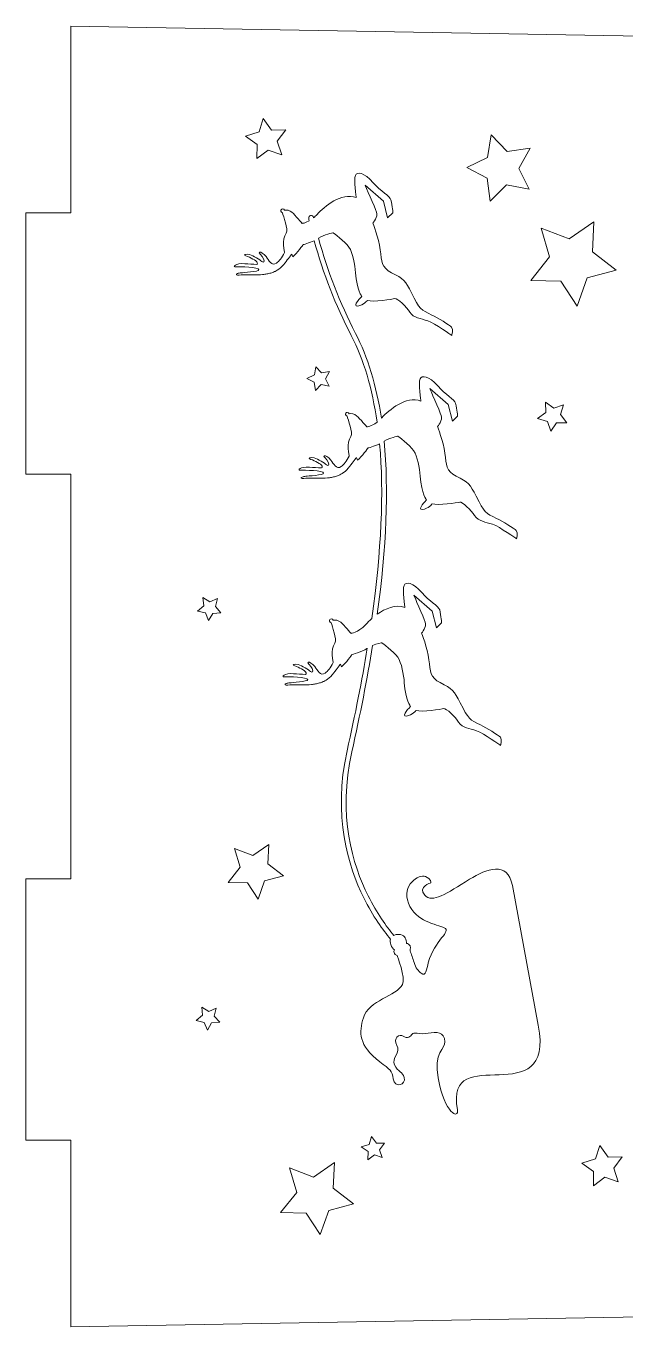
# Model space of a CAD drawing. Header units: centimetres. Extents: x -35.4 to 35.4, y -198.6 to -127.9.
# Drawn here: x 6.44 to 14.47, y -198.41 to -180.99 of the extents above; entities that cross this region are included whole.
import ezdxf

# ---------------------------------------------------------------- set-up
doc = ezdxf.new("R2010")
doc.units = ezdxf.units.CM
doc.header["$MEASUREMENT"] = 0
doc.layers.add('Camada 1', color=7, linetype='Continuous')

msp = doc.modelspace()

# ---------------------------------------------------------------- linework, layer by layer
at = {"layer": 'Camada 1', "color": 250, "lineweight": 20}
for points, knots in [([(25.92077, -195.90835), (25.92077, -195.90835), (26.52077, -195.90835), (26.52077, -195.90835), (26.52077, -195.90835), (26.52077, -195.90835), (26.52077, -196.50835), (26.52077, -196.50835), (26.52077, -196.50835), (26.52077, -196.50835), (26.82077, -196.50835), (26.82077, -196.50835), (26.82077, -196.50835), (26.90033, -196.50835), (26.97664, -196.47674), (27.0329, -196.42048), (27.0329, -196.42048), (27.08916, -196.36422), (27.12077, -196.28791), (27.12077, -196.20835), (27.12077, -196.20835), (27.12077, -196.20835), (27.12077, -192.10835), (27.12077, -192.10835), (27.12077, -192.10835), (27.12077, -191.94266), (26.98645, -191.80835), (26.82077, -191.80835), (26.82077, -191.80835), (26.82077, -191.80835), (26.52077, -191.80835), (26.52077, -191.80835), (26.52077, -191.80835), (26.52077, -191.80835), (26.52077, -192.40835), (26.52077, -192.40835), (26.52077, -192.40835), (26.52077, -192.40835), (25.92077, -192.40835), (25.92077, -192.40835), (25.92077, -192.40835), (25.92077, -192.40835), (25.92077, -186.99193), (25.92077, -186.99193), (25.92077, -186.99193), (25.92077, -186.99193), (26.59077, -186.99193), (26.59077, -186.99193), (26.59077, -186.99193), (26.59077, -186.99193), (26.59077, -187.59193), (26.59077, -187.59193), (26.59077, -187.59193), (26.59077, -187.59193), (26.82077, -187.59193), (26.82077, -187.59193), (26.82077, -187.59193), (26.90033, -187.59193), (26.97664, -187.56033), (27.0329, -187.50407), (27.0329, -187.50407), (27.08916, -187.44781), (27.12077, -187.3715), (27.12077, -187.29193), (27.12077, -187.29193), (27.12077, -187.29193), (27.12077, -183.19193), (27.12077, -183.19193), (27.12077, -183.19193), (27.12077, -183.02625), (26.98645, -182.89194), (26.82077, -182.89193), (26.82077, -182.89193), (26.82077, -182.89193), (26.59077, -182.89193), (26.59077, -182.89193), (26.59077, -182.89193), (26.59077, -182.89193), (26.59077, -183.49193), (26.59077, -183.49193), (26.59077, -183.49193), (26.59077, -183.49193), (25.92077, -183.49193), (25.92077, -183.49193), (25.92077, -183.49193), (25.92077, -183.49193), (25.92077, -181.32366), (25.92077, -181.32366), (25.92077, -181.32366), (25.92077, -181.32366), (7.04419, -180.99193), (7.04419, -180.99193), (7.04419, -180.99193), (7.04419, -180.99193), (7.04419, -183.49193), (7.04419, -183.49193), (7.04419, -183.49193), (7.04419, -183.49193), (6.44419, -183.49193), (6.44419, -183.49193), (6.44419, -183.49193), (6.44419, -183.49193), (6.44419, -186.99193), (6.44419, -186.99193), (6.44419, -186.99193), (6.44419, -186.99193), (7.04419, -186.99193), (7.04419, -186.99193), (7.04419, -186.99193), (7.04419, -186.99193), (7.04419, -192.40835), (7.04419, -192.40835), (7.04419, -192.40835), (7.04419, -192.40835), (6.44419, -192.40835), (6.44419, -192.40835), (6.44419, -192.40835), (6.44419, -192.40835), (6.44419, -195.90835), (6.44419, -195.90835), (6.44419, -195.90835), (6.44419, -195.90835), (7.04419, -195.90835), (7.04419, -195.90835), (7.04419, -195.90835), (7.04419, -195.90835), (7.04419, -198.40835), (7.04419, -198.40835), (7.04419, -198.40835), (7.04419, -198.40835), (25.92077, -198.07662), (25.92077, -198.07662), (25.92077, -198.07662), (25.92077, -198.07662), (25.92077, -195.90835), (25.92077, -195.90835)], [0, 0, 0, 0, 0.02857143, 0.02857143, 0.02857143, 0.02857143, 0.05714286, 0.05714286, 0.05714286, 0.05714286, 0.08571429, 0.08571429, 0.08571429, 0.08571429, 0.11428571, 0.11428571, 0.11428571, 0.11428571, 0.14285714, 0.14285714, 0.14285714, 0.14285714, 0.17142857, 0.17142857, 0.17142857, 0.17142857, 0.2, 0.2, 0.2, 0.2, 0.22857143, 0.22857143, 0.22857143, 0.22857143, 0.25714286, 0.25714286, 0.25714286, 0.25714286, 0.28571429, 0.28571429, 0.28571429, 0.28571429, 0.31428571, 0.31428571, 0.31428571, 0.31428571, 0.34285714, 0.34285714, 0.34285714, 0.34285714, 0.37142857, 0.37142857, 0.37142857, 0.37142857, 0.4, 0.4, 0.4, 0.4, 0.42857143, 0.42857143, 0.42857143, 0.42857143, 0.45714286, 0.45714286, 0.45714286, 0.45714286, 0.48571429, 0.48571429, 0.48571429, 0.48571429, 0.51428571, 0.51428571, 0.51428571, 0.51428571, 0.54285714, 0.54285714, 0.54285714, 0.54285714, 0.57142857, 0.57142857, 0.57142857, 0.57142857, 0.6, 0.6, 0.6, 0.6, 0.62857143, 0.62857143, 0.62857143, 0.62857143, 0.65714286, 0.65714286, 0.65714286, 0.65714286, 0.68571429, 0.68571429, 0.68571429, 0.68571429, 0.71428571, 0.71428571, 0.71428571, 0.71428571, 0.74285714, 0.74285714, 0.74285714, 0.74285714, 0.77142857, 0.77142857, 0.77142857, 0.77142857, 0.8, 0.8, 0.8, 0.8, 0.82857143, 0.82857143, 0.82857143, 0.82857143, 0.85714286, 0.85714286, 0.85714286, 0.85714286, 0.88571429, 0.88571429, 0.88571429, 0.88571429, 0.91428571, 0.91428571, 0.91428571, 0.91428571, 0.94285714, 0.94285714, 0.94285714, 0.94285714, 1, 1, 1, 1]), ([(9.92431, -182.38209), (9.92431, -182.38209), (9.80975, -182.53479), (9.80975, -182.53479), (9.80975, -182.53479), (9.80975, -182.53479), (9.87059, -182.71571), (9.87059, -182.71571), (9.87059, -182.71571), (9.87059, -182.71571), (9.69, -182.65393), (9.69, -182.65393), (9.69, -182.65393), (9.69, -182.65393), (9.53667, -182.76769), (9.53667, -182.76769), (9.53667, -182.76769), (9.53667, -182.76769), (9.53963, -182.57684), (9.53963, -182.57684), (9.53963, -182.57684), (9.53963, -182.57684), (9.38405, -182.46618), (9.38405, -182.46618), (9.38405, -182.46618), (9.38405, -182.46618), (9.56648, -182.41002), (9.56648, -182.41002), (9.56648, -182.41002), (9.56648, -182.41002), (9.62364, -182.2279), (9.62364, -182.2279), (9.62364, -182.2279), (9.62364, -182.2279), (9.73343, -182.38402), (9.73343, -182.38402), (9.73343, -182.38402), (9.73343, -182.38402), (9.92431, -182.38209), (9.92431, -182.38209)], [0, 0, 0, 0, 0.09090909, 0.09090909, 0.09090909, 0.09090909, 0.18181818, 0.18181818, 0.18181818, 0.18181818, 0.27272727, 0.27272727, 0.27272727, 0.27272727, 0.36363636, 0.36363636, 0.36363636, 0.36363636, 0.45454545, 0.45454545, 0.45454545, 0.45454545, 0.54545455, 0.54545455, 0.54545455, 0.54545455, 0.63636364, 0.63636364, 0.63636364, 0.63636364, 0.72727273, 0.72727273, 0.72727273, 0.72727273, 0.81818182, 0.81818182, 0.81818182, 0.81818182, 1, 1, 1, 1]), ([(13.19684, -182.62647), (13.19684, -182.62647), (13.04822, -182.89798), (13.04822, -182.89798), (13.04822, -182.89798), (13.04822, -182.89798), (13.18764, -183.1743), (13.18764, -183.1743), (13.18764, -183.1743), (13.18764, -183.1743), (12.88354, -183.11688), (12.88354, -183.11688), (12.88354, -183.11688), (12.88354, -183.11688), (12.66378, -183.33486), (12.66378, -183.33486), (12.66378, -183.33486), (12.66378, -183.33486), (12.62443, -183.02788), (12.62443, -183.02788), (12.62443, -183.02788), (12.62443, -183.02788), (12.3492, -182.88628), (12.3492, -182.88628), (12.3492, -182.88628), (12.3492, -182.88628), (12.629, -182.75396), (12.629, -182.75396), (12.629, -182.75396), (12.629, -182.75396), (12.67864, -182.44846), (12.67864, -182.44846), (12.67864, -182.44846), (12.67864, -182.44846), (12.89095, -182.67368), (12.89095, -182.67368), (12.89095, -182.67368), (12.89095, -182.67368), (13.19684, -182.62647), (13.19684, -182.62647)], [0, 0, 0, 0, 0.09090909, 0.09090909, 0.09090909, 0.09090909, 0.18181818, 0.18181818, 0.18181818, 0.18181818, 0.27272727, 0.27272727, 0.27272727, 0.27272727, 0.36363636, 0.36363636, 0.36363636, 0.36363636, 0.45454545, 0.45454545, 0.45454545, 0.45454545, 0.54545455, 0.54545455, 0.54545455, 0.54545455, 0.63636364, 0.63636364, 0.63636364, 0.63636364, 0.72727273, 0.72727273, 0.72727273, 0.72727273, 0.81818182, 0.81818182, 0.81818182, 0.81818182, 1, 1, 1, 1]), ([(10.2584, -186.79298), (10.2125, -186.77773), (10.25832, -186.75874), (10.30637, -186.7735), (10.30637, -186.7735), (10.35446, -186.78813), (10.44724, -186.84569), (10.47016, -186.86704), (10.47016, -186.86704), (10.49316, -186.88834), (10.51366, -186.87383), (10.49355, -186.8299), (10.49355, -186.8299), (10.47354, -186.786), (10.41837, -186.74982), (10.43828, -186.74419), (10.43828, -186.74419), (10.4585, -186.73822), (10.49052, -186.75702), (10.52744, -186.80268), (10.52744, -186.80268), (10.56396, -186.84774), (10.60307, -186.93719), (10.66765, -186.88904), (10.66765, -186.88904), (10.70058, -186.86335), (10.73488, -186.8186), (10.77501, -186.74919), (10.77501, -186.74919), (10.77501, -186.74919), (10.73475, -186.57324), (10.79467, -186.48717), (10.79467, -186.48717), (10.83159, -186.43421), (10.75481, -186.25966), (10.7483, -186.21554), (10.7483, -186.21554), (10.7483, -186.21554), (10.7483, -186.21478), (10.7483, -186.21478), (10.7483, -186.21478), (10.73617, -186.21416), (10.72585, -186.20524), (10.72434, -186.1928), (10.72434, -186.1928), (10.7227, -186.17868), (10.73273, -186.16591), (10.74681, -186.16417), (10.74681, -186.16417), (10.75948, -186.1627), (10.77053, -186.17078), (10.77405, -186.18257), (10.77405, -186.18257), (10.8021, -186.17424), (10.84661, -186.18202), (10.8744, -186.20837), (10.8744, -186.20837), (10.91915, -186.25067), (11.01056, -186.35702), (11.01056, -186.35702), (11.01056, -186.35702), (11.01056, -186.35702), (11.0678, -186.35708), (11.14831, -186.29508), (11.14831, -186.29508), (11.08385, -185.84285), (10.96861, -185.45748), (10.80265, -185.13642), (10.80265, -185.13642), (10.59143, -184.72789), (10.42489, -184.30189), (10.30586, -183.86638), (10.30586, -183.86638), (10.2389, -183.897), (10.15625, -183.91859), (10.15625, -183.91859), (10.15625, -183.91859), (10.15625, -183.91859), (10.07844, -184.03832), (10.01785, -184.08019), (10.01785, -184.08019), (10.01785, -184.08019), (10.00608, -184.04428), (10.00608, -184.04428), (10.00608, -184.04428), (10.00608, -184.04428), (9.95153, -184.11279), (9.91633, -184.16258), (9.91633, -184.16258), (9.86364, -184.23698), (9.78839, -184.27429), (9.77312, -184.28043), (9.77312, -184.28043), (9.75829, -184.28784), (9.74177, -184.29281), (9.72477, -184.29856), (9.72477, -184.29856), (9.7076, -184.30357), (9.68955, -184.30795), (9.67111, -184.31145), (9.67111, -184.31145), (9.65263, -184.31466), (9.63375, -184.31781), (9.61474, -184.31943), (9.61474, -184.31943), (9.53871, -184.32639), (9.46279, -184.32227), (9.40613, -184.3218), (9.40613, -184.3218), (9.34938, -184.32049), (9.29051, -184.32622), (9.29051, -184.32622), (9.29051, -184.32622), (9.27223, -184.32952), (9.24408, -184.31824), (9.27729, -184.3064), (9.27729, -184.3064), (9.29301, -184.30085), (9.30721, -184.29762), (9.32743, -184.29571), (9.32743, -184.29571), (9.34462, -184.29406), (9.56896, -184.28241), (9.56542, -184.25274), (9.56542, -184.25274), (9.56568, -184.21967), (9.3015, -184.21189), (9.25578, -184.21607), (9.25578, -184.21607), (9.2043, -184.22092), (9.25126, -184.1638), (9.37642, -184.17383), (9.37642, -184.17383), (9.42618, -184.17784), (9.48238, -184.18132), (9.53603, -184.18408), (9.53603, -184.18408), (9.54735, -184.18267), (9.55187, -184.1769), (9.5435, -184.16022), (9.5435, -184.16022), (9.52879, -184.13047), (9.44908, -184.08899), (9.3916, -184.06975), (9.3916, -184.06975), (9.3457, -184.05443), (9.3915, -184.03544), (9.43955, -184.05021), (9.43955, -184.05021), (9.48768, -184.0649), (9.58046, -184.12241), (9.60338, -184.14375), (9.60338, -184.14375), (9.62634, -184.16505), (9.64686, -184.15061), (9.62675, -184.10667), (9.62675, -184.10667), (9.60669, -184.06267), (9.55159, -184.02662), (9.57152, -184.02091), (9.57152, -184.02091), (9.59171, -184.01495), (9.6237, -184.03382), (9.66062, -184.07943), (9.66062, -184.07943), (9.69718, -184.12455), (9.73629, -184.21392), (9.80081, -184.16573), (9.80081, -184.16573), (9.83378, -184.14013), (9.86808, -184.09539), (9.90825, -184.02594), (9.90825, -184.02594), (9.90825, -184.02594), (9.86789, -183.84997), (9.92789, -183.7639), (9.92789, -183.7639), (9.96479, -183.7109), (9.88803, -183.53643), (9.88148, -183.49227), (9.88148, -183.49227), (9.88144, -183.49196), (9.88154, -183.49184), (9.88152, -183.49163), (9.88152, -183.49163), (9.86935, -183.49086), (9.85903, -183.48195), (9.85752, -183.46943), (9.85752, -183.46943), (9.85586, -183.45539), (9.86595, -183.44264), (9.88003, -183.44095), (9.88003, -183.44095), (9.89271, -183.43943), (9.90374, -183.44758), (9.90726, -183.45932), (9.90726, -183.45932), (9.9353, -183.45091), (9.97979, -183.45871), (10.00762, -183.48506), (10.00762, -183.48506), (10.05235, -183.52745), (10.14372, -183.63371), (10.14372, -183.63371), (10.14372, -183.63371), (10.14372, -183.63371), (10.18172, -183.63375), (10.23935, -183.60027), (10.23935, -183.60027), (10.23689, -183.58945), (10.23446, -183.57865), (10.23206, -183.56788), (10.23206, -183.56788), (10.22818, -183.55065), (10.23917, -183.5333), (10.25654, -183.52953), (10.25654, -183.52953), (10.27389, -183.52568), (10.29108, -183.53661), (10.29493, -183.55393), (10.29493, -183.55393), (10.29536, -183.55593), (10.29581, -183.55792), (10.29626, -183.55992), (10.29626, -183.55992), (10.31165, -183.54701), (10.32777, -183.53186), (10.34441, -183.51408), (10.34441, -183.51408), (10.4409, -183.41074), (10.66682, -183.21271), (10.86836, -183.28876), (10.86836, -183.28876), (10.86836, -183.28876), (10.83335, -183.04409), (10.85678, -182.99318), (10.85678, -182.99318), (10.88017, -182.94216), (10.97162, -182.94409), (11.09766, -183.0919), (11.09766, -183.0919), (11.1922, -183.20264), (11.32245, -183.26776), (11.33401, -183.31957), (11.33401, -183.31957), (11.3535, -183.40663), (11.36064, -183.49196), (11.36064, -183.49196), (11.36064, -183.49196), (11.36064, -183.49196), (11.28965, -183.55959), (11.28965, -183.55959), (11.28965, -183.55959), (11.28965, -183.55959), (11.23345, -183.335), (11.23345, -183.335), (11.23345, -183.335), (11.23345, -183.335), (10.98783, -183.12106), (10.98783, -183.12106), (10.98783, -183.12106), (10.98783, -183.12106), (11.11667, -183.42136), (11.14116, -183.48236), (11.14116, -183.48236), (11.16572, -183.54345), (11.09058, -183.63091), (11.09058, -183.63091), (11.09058, -183.63091), (11.09058, -183.63091), (11.17055, -183.82675), (11.18983, -183.98737), (11.18983, -183.98737), (11.209, -184.14774), (11.20434, -184.22448), (11.34265, -184.29399), (11.34265, -184.29399), (11.49605, -184.37077), (11.53214, -184.40832), (11.60999, -184.56461), (11.60999, -184.56461), (11.71857, -184.7825), (11.73475, -184.7912), (11.88115, -184.8607), (11.88115, -184.8607), (11.95854, -184.89733), (12.11839, -184.99244), (12.14679, -185.02451), (12.14679, -185.02451), (12.17511, -185.05657), (12.1479, -185.13401), (12.1479, -185.13401), (12.1479, -185.13401), (12.1479, -185.13401), (11.9246, -184.97365), (11.82903, -184.9393), (11.82903, -184.9393), (11.73338, -184.905), (11.63866, -184.90332), (11.58819, -184.82255), (11.58819, -184.82255), (11.54634, -184.75559), (11.42131, -184.63355), (11.38791, -184.64122), (11.38791, -184.64122), (11.35454, -184.64884), (11.09516, -184.69252), (11.01857, -184.66445), (11.01857, -184.66445), (11.01857, -184.66445), (10.97091, -184.73233), (10.88856, -184.74061), (10.88856, -184.74061), (10.80623, -184.74888), (10.94338, -184.61229), (10.94338, -184.61229), (10.94338, -184.61229), (10.94338, -184.61229), (10.87739, -184.53483), (10.8601, -184.29442), (10.8601, -184.29442), (10.85209, -184.18523), (10.82385, -184.02891), (10.77138, -183.95329), (10.77138, -183.95329), (10.71892, -183.87754), (10.55866, -183.75973), (10.55866, -183.75973), (10.55866, -183.75973), (10.55866, -183.75973), (10.4402, -183.78201), (10.36369, -183.83366), (10.36369, -183.83366), (10.48182, -184.27028), (10.64815, -184.69742), (10.85983, -185.10687), (10.85983, -185.10687), (11.02366, -185.42382), (11.13889, -185.80198), (11.20544, -186.24345), (11.20544, -186.24345), (11.20738, -186.24148), (11.20929, -186.23942), (11.21123, -186.23737), (11.21123, -186.23737), (11.3077, -186.13399), (11.53362, -185.93596), (11.73514, -186.01206), (11.73514, -186.01206), (11.73514, -186.01206), (11.70013, -185.76728), (11.7236, -185.71639), (11.7236, -185.71639), (11.74695, -185.66537), (11.83846, -185.66737), (11.96446, -185.81508), (11.96446, -185.81508), (12.059, -185.92591), (12.18925, -185.99101), (12.20084, -186.04282), (12.20084, -186.04282), (12.22026, -186.12987), (12.22746, -186.21519), (12.22746, -186.21519), (12.22746, -186.21519), (12.22746, -186.21519), (12.15647, -186.28284), (12.15647, -186.28284), (12.15647, -186.28284), (12.15647, -186.28284), (12.10026, -186.05831), (12.10026, -186.05831), (12.10026, -186.05831), (12.10026, -186.05831), (11.85463, -185.84438), (11.85463, -185.84438), (11.85463, -185.84438), (11.85463, -185.84438), (11.98341, -186.14461), (12.00799, -186.20567), (12.00799, -186.20567), (12.03252, -186.26671), (11.95742, -186.35418), (11.95742, -186.35418), (11.95742, -186.35418), (11.95742, -186.35418), (12.03731, -186.54997), (12.05663, -186.71051), (12.05663, -186.71051), (12.0758, -186.87095), (12.07112, -186.94779), (12.20947, -187.0173), (12.20947, -187.0173), (12.36283, -187.094), (12.39892, -187.13163), (12.47679, -187.28783), (12.47679, -187.28783), (12.58533, -187.50583), (12.60155, -187.51455), (12.74791, -187.5839), (12.74791, -187.5839), (12.82531, -187.62063), (12.98519, -187.71559), (13.01359, -187.74767), (13.01359, -187.74767), (13.04191, -187.77988), (13.01464, -187.85726), (13.01464, -187.85726), (13.01464, -187.85726), (13.01464, -187.85726), (12.79138, -187.6968), (12.69583, -187.66252), (12.69583, -187.66252), (12.60016, -187.62833), (12.50544, -187.62657), (12.45501, -187.54584), (12.45501, -187.54584), (12.41315, -187.47886), (12.28809, -187.3568), (12.25468, -187.36447), (12.25468, -187.36447), (12.22138, -187.37212), (11.96198, -187.41585), (11.88541, -187.38784), (11.88541, -187.38784), (11.88541, -187.38784), (11.83775, -187.45555), (11.75536, -187.4638), (11.75536, -187.4638), (11.67308, -187.47213), (11.81016, -187.33549), (11.81016, -187.33549), (11.81016, -187.33549), (11.81016, -187.33549), (11.74421, -187.25812), (11.7269, -187.01757), (11.7269, -187.01757), (11.71889, -186.90846), (11.69067, -186.75217), (11.63815, -186.67658), (11.63815, -186.67658), (11.58578, -186.60076), (11.42545, -186.48304), (11.42545, -186.48304), (11.42545, -186.48304), (11.42545, -186.48304), (11.31899, -186.50307), (11.24277, -186.54913), (11.24277, -186.54913), (11.30455, -187.19769), (11.27367, -187.96823), (11.15007, -188.86738), (11.15007, -188.86738), (11.25783, -188.79013), (11.39424, -188.72952), (11.52099, -188.77736), (11.52099, -188.77736), (11.52099, -188.77736), (11.48602, -188.53268), (11.50943, -188.48171), (11.50943, -188.48171), (11.53284, -188.43075), (11.62425, -188.43271), (11.75031, -188.5805), (11.75031, -188.5805), (11.84485, -188.69123), (11.9751, -188.75639), (11.9867, -188.80816), (11.9867, -188.80816), (12.00616, -188.89515), (12.01329, -188.98053), (12.01329, -188.98053), (12.01329, -188.98053), (12.01329, -188.98053), (11.94232, -189.0482), (11.94232, -189.0482), (11.94232, -189.0482), (11.94232, -189.0482), (11.88608, -188.82361), (11.88608, -188.82361), (11.88608, -188.82361), (11.88608, -188.82361), (11.64054, -188.60969), (11.64054, -188.60969), (11.64054, -188.60969), (11.64054, -188.60969), (11.7693, -188.90989), (11.79385, -188.97093), (11.79385, -188.97093), (11.81839, -189.03212), (11.74323, -189.11954), (11.74323, -189.11954), (11.74323, -189.11954), (11.74323, -189.11954), (11.8232, -189.3154), (11.84248, -189.47597), (11.84248, -189.47597), (11.86165, -189.63635), (11.85698, -189.71313), (11.99532, -189.78266), (11.99532, -189.78266), (12.14869, -189.85942), (12.18477, -189.89695), (12.26264, -190.05323), (12.26264, -190.05323), (12.37118, -190.27117), (12.38736, -190.27983), (12.53376, -190.34924), (12.53376, -190.34924), (12.61117, -190.38595), (12.77104, -190.48101), (12.79942, -190.5131), (12.79942, -190.5131), (12.8278, -190.54518), (12.80054, -190.62268), (12.80054, -190.62268), (12.80054, -190.62268), (12.80054, -190.62268), (12.57728, -190.46228), (12.48162, -190.42784), (12.48162, -190.42784), (12.38601, -190.39359), (12.2913, -190.39195), (12.24086, -190.31114), (12.24086, -190.31114), (12.19897, -190.24418), (12.07392, -190.12222), (12.04054, -190.12981), (12.04054, -190.12981), (12.00723, -190.13746), (11.74781, -190.18117), (11.67123, -190.1531), (11.67123, -190.1531), (11.67123, -190.1531), (11.62359, -190.22089), (11.54123, -190.22918), (11.54123, -190.22918), (11.45892, -190.23747), (11.59607, -190.1009), (11.59607, -190.1009), (11.59607, -190.1009), (11.59607, -190.1009), (11.53003, -190.02348), (11.51276, -189.78311), (11.51276, -189.78311), (11.50476, -189.67386), (11.47654, -189.51756), (11.42403, -189.44192), (11.42403, -189.44192), (11.37158, -189.3661), (11.21131, -189.24836), (11.21131, -189.24836), (11.21131, -189.24836), (11.21131, -189.24836), (11.15019, -189.25984), (11.08741, -189.28544), (11.08741, -189.28544), (11.0155, -189.73034), (10.92269, -190.20436), (10.80906, -190.70826), (10.80906, -190.70826), (10.61774, -191.55658), (10.82216, -192.22451), (11.02741, -192.63549), (11.02741, -192.63549), (11.14411, -192.8692), (11.27389, -193.04818), (11.37122, -193.16586), (11.37122, -193.16586), (11.38433, -193.15854), (11.39913, -193.1541), (11.41431, -193.15287), (11.41431, -193.15287), (11.48876, -193.14671), (11.52652, -193.18082), (11.53838, -193.23888), (11.53838, -193.23888), (11.54113, -193.25232), (11.5424, -193.26407), (11.54264, -193.27465), (11.54264, -193.27465), (11.56231, -193.27463), (11.57753, -193.2814), (11.5895, -193.30758), (11.5895, -193.30758), (11.60565, -193.34286), (11.5834, -193.36043), (11.58942, -193.37058), (11.58942, -193.37058), (11.61117, -193.42125), (11.62454, -193.4703), (11.64402, -193.53084), (11.64402, -193.53084), (11.66595, -193.59914), (11.70056, -193.64424), (11.73969, -193.67308), (11.73969, -193.67308), (11.80482, -193.72119), (11.81258, -193.61525), (11.83427, -193.5339), (11.83427, -193.5339), (11.91837, -193.21864), (12.15346, -193.11597), (12.04856, -193.06565), (12.04856, -193.06565), (11.94463, -193.01583), (11.66712, -192.98347), (11.56847, -192.73648), (11.56847, -192.73648), (11.46979, -192.48956), (11.71222, -192.3441), (11.79637, -192.37625), (11.79637, -192.37625), (11.88062, -192.40846), (11.86783, -192.46243), (11.86783, -192.46243), (11.86783, -192.46243), (11.86783, -192.46243), (11.68853, -192.51524), (11.78743, -192.62714), (11.78743, -192.62714), (11.88621, -192.73895), (12.07578, -192.60755), (12.38765, -192.4145), (12.38765, -192.4145), (12.61205, -192.27574), (12.89695, -192.15966), (12.96024, -192.49949), (12.96024, -192.49949), (12.96024, -192.49949), (13.30778, -194.36649), (13.30778, -194.36649), (13.30778, -194.36649), (13.53437, -195.583), (12.0467, -194.54491), (12.22453, -195.49957), (12.22453, -195.49957), (12.24878, -195.62973), (12.05636, -195.56364), (11.96499, -195.07318), (11.96499, -195.07318), (11.90346, -194.74267), (12.06209, -194.673), (12.05687, -194.58914), (12.05687, -194.58914), (12.04865, -194.45698), (11.94449, -194.45457), (11.83372, -194.47521), (11.83372, -194.47521), (11.71507, -194.49734), (11.63329, -194.45387), (11.61889, -194.48657), (11.61889, -194.48657), (11.60327, -194.52214), (11.54839, -194.54909), (11.5064, -194.51982), (11.5064, -194.51982), (11.43852, -194.47243), (11.36045, -194.54727), (11.41392, -194.63917), (11.41392, -194.63917), (11.46752, -194.73123), (11.33872, -194.80959), (11.38108, -194.89939), (11.38108, -194.89939), (11.42849, -195.00003), (11.48917, -194.98869), (11.51237, -195.06831), (11.51237, -195.06831), (11.53871, -195.16685), (11.38791, -195.21676), (11.36403, -195.08843), (11.36403, -195.08843), (11.35423, -194.97747), (11.3192, -194.9608), (11.18604, -194.85903), (11.18604, -194.85903), (10.89257, -194.63461), (10.90741, -194.46316), (10.9638, -194.27068), (10.9638, -194.27068), (11.0342, -194.03062), (11.40821, -193.98449), (11.48817, -193.82312), (11.48817, -193.82312), (11.53175, -193.73527), (11.41617, -193.43502), (11.41573, -193.43463), (11.41573, -193.43463), (11.40412, -193.42412), (11.39598, -193.43662), (11.37942, -193.40625), (11.37942, -193.40625), (11.37109, -193.39097), (11.37287, -193.37306), (11.38042, -193.35867), (11.38042, -193.35867), (11.36203, -193.34805), (11.3467, -193.32695), (11.33246, -193.28908), (11.33246, -193.28908), (11.32196, -193.26108), (11.32182, -193.23644), (11.32861, -193.21608), (11.32861, -193.21608), (11.22836, -193.09614), (11.09287, -192.91072), (10.9698, -192.66428), (10.9698, -192.66428), (10.7599, -192.24395), (10.55074, -191.56092), (10.74623, -190.6941), (10.74623, -190.6941), (10.85563, -190.20911), (10.94563, -189.75207), (11.01631, -189.32229), (11.01631, -189.32229), (11.0146, -189.3234), (11.01298, -189.32454), (11.01138, -189.32571), (11.01138, -189.32571), (10.94774, -189.37093), (10.80892, -189.40722), (10.80892, -189.40722), (10.80892, -189.40722), (10.80892, -189.40722), (10.73109, -189.52691), (10.67052, -189.56886), (10.67052, -189.56886), (10.67052, -189.56886), (10.65873, -189.5329), (10.65873, -189.5329), (10.65873, -189.5329), (10.65873, -189.5329), (10.60418, -189.60142), (10.569, -189.65114), (10.569, -189.65114), (10.51628, -189.72559), (10.44104, -189.76285), (10.42579, -189.76904), (10.42579, -189.76904), (10.41098, -189.77648), (10.39442, -189.78146), (10.3774, -189.78712), (10.3774, -189.78712), (10.36023, -189.79212), (10.3422, -189.79664), (10.32374, -189.80002), (10.32374, -189.80002), (10.30528, -189.80333), (10.2864, -189.80638), (10.2674, -189.80802), (10.2674, -189.80802), (10.19138, -189.81498), (10.11544, -189.81086), (10.05882, -189.81045), (10.05882, -189.81045), (10.00207, -189.80908), (9.9432, -189.81481), (9.9432, -189.81481), (9.9432, -189.81481), (9.92488, -189.81817), (9.89671, -189.80687), (9.92996, -189.79502), (9.92996, -189.79502), (9.94569, -189.78948), (9.95986, -189.78625), (9.98014, -189.78434), (9.98014, -189.78434), (9.99732, -189.78275), (10.22159, -189.771), (10.21809, -189.74135), (10.21809, -189.74135), (10.21831, -189.70828), (9.95417, -189.70054), (9.90845, -189.70468), (9.90845, -189.70468), (9.85694, -189.70949), (9.90391, -189.65241), (10.0291, -189.6624), (10.0291, -189.6624), (10.07887, -189.66641), (10.13505, -189.66987), (10.18872, -189.67267), (10.18872, -189.67267), (10.20002, -189.67128), (10.20454, -189.66559), (10.19619, -189.64883), (10.19619, -189.64883), (10.18146, -189.61908), (10.10177, -189.5776), (10.04427, -189.55836), (10.04427, -189.55836), (9.99837, -189.54305), (10.04417, -189.52404), (10.09222, -189.53886), (10.09222, -189.53886), (10.14033, -189.55349), (10.23311, -189.61101), (10.25605, -189.63242), (10.25605, -189.63242), (10.27901, -189.65362), (10.29953, -189.6393), (10.27942, -189.59526), (10.27942, -189.59526), (10.25936, -189.5513), (10.20425, -189.51524), (10.22419, -189.50954), (10.22419, -189.50954), (10.24438, -189.50362), (10.27639, -189.52241), (10.3133, -189.56804), (10.3133, -189.56804), (10.34983, -189.61314), (10.38896, -189.70249), (10.45352, -189.65432), (10.45352, -189.65432), (10.48643, -189.62874), (10.52072, -189.584), (10.56089, -189.51457), (10.56089, -189.51457), (10.56089, -189.51457), (10.52054, -189.33854), (10.58054, -189.25251), (10.58054, -189.25251), (10.61744, -189.19951), (10.54072, -189.02504), (10.53413, -188.98094), (10.53413, -188.98094), (10.53411, -188.98065), (10.53419, -188.98043), (10.53417, -188.9803), (10.53417, -188.9803), (10.52203, -188.9794), (10.51166, -188.97052), (10.51019, -188.95808), (10.51019, -188.95808), (10.50853, -188.94404), (10.51858, -188.93119), (10.53264, -188.92955), (10.53264, -188.92955), (10.54536, -188.928), (10.55639, -188.93616), (10.55989, -188.94785), (10.55989, -188.94785), (10.58795, -188.93952), (10.63242, -188.94734), (10.66027, -188.97369), (10.66027, -188.97369), (10.70502, -189.01597), (10.79637, -189.12236), (10.79637, -189.12236), (10.79637, -189.12236), (10.79637, -189.12236), (10.88516, -189.1224), (10.99708, -189.00267), (10.99708, -189.00267), (11.01812, -188.98012), (11.04535, -188.95307), (11.07715, -188.92534), (11.07715, -188.92534), (11.20603, -188.01603), (11.24092, -187.23831), (11.18189, -186.58535), (11.18189, -186.58535), (11.11356, -186.61828), (11.02309, -186.6419), (11.02309, -186.6419), (11.02309, -186.6419), (11.02309, -186.6419), (10.94526, -186.76153), (10.88465, -186.80348), (10.88465, -186.80348), (10.88465, -186.80348), (10.87288, -186.76758), (10.87288, -186.76758), (10.87288, -186.76758), (10.87288, -186.76758), (10.81833, -186.83604), (10.78313, -186.8858), (10.78313, -186.8858), (10.73044, -186.96025), (10.65521, -186.99755), (10.63991, -187.00367), (10.63991, -187.00367), (10.62509, -187.01108), (10.60855, -187.01612), (10.59157, -187.02176), (10.59157, -187.02176), (10.57438, -187.02686), (10.55635, -187.03118), (10.53789, -187.03468), (10.53789, -187.03468), (10.5194, -187.03801), (10.50057, -187.04112), (10.48154, -187.04272), (10.48154, -187.04272), (10.40553, -187.04966), (10.32961, -187.04554), (10.27297, -187.04507), (10.27297, -187.04507), (10.21622, -187.04378), (10.15739, -187.04941), (10.15735, -187.04943), (10.15735, -187.04943), (10.13904, -187.05291), (10.11086, -187.04143), (10.14411, -187.0297), (10.14411, -187.0297), (10.15983, -187.0241), (10.17403, -187.0209), (10.19425, -187.01904), (10.19425, -187.01904), (10.21144, -187.01736), (10.43576, -187.00566), (10.43226, -186.97601), (10.43226, -186.97601), (10.43246, -186.9429), (10.16832, -186.93514), (10.12258, -186.9394), (10.12258, -186.9394), (10.07108, -186.94421), (10.11804, -186.88701), (10.2432, -186.89706), (10.2432, -186.89706), (10.293, -186.90109), (10.34918, -186.90449), (10.40287, -186.90733), (10.40287, -186.90733), (10.41411, -186.90584), (10.41865, -186.90013), (10.41032, -186.88343), (10.41032, -186.88343), (10.39565, -186.85374), (10.3159, -186.81226), (10.2584, -186.79298)], [0, 0, 0, 0, 0.00425532, 0.00425532, 0.00425532, 0.00425532, 0.00851064, 0.00851064, 0.00851064, 0.00851064, 0.01276596, 0.01276596, 0.01276596, 0.01276596, 0.01702128, 0.01702128, 0.01702128, 0.01702128, 0.0212766, 0.0212766, 0.0212766, 0.0212766, 0.02553191, 0.02553191, 0.02553191, 0.02553191, 0.02978723, 0.02978723, 0.02978723, 0.02978723, 0.03404255, 0.03404255, 0.03404255, 0.03404255, 0.03829787, 0.03829787, 0.03829787, 0.03829787, 0.04255319, 0.04255319, 0.04255319, 0.04255319, 0.04680851, 0.04680851, 0.04680851, 0.04680851, 0.05106383, 0.05106383, 0.05106383, 0.05106383, 0.05531915, 0.05531915, 0.05531915, 0.05531915, 0.05957447, 0.05957447, 0.05957447, 0.05957447, 0.06382979, 0.06382979, 0.06382979, 0.06382979, 0.06808511, 0.06808511, 0.06808511, 0.06808511, 0.07234043, 0.07234043, 0.07234043, 0.07234043, 0.07659574, 0.07659574, 0.07659574, 0.07659574, 0.08085106, 0.08085106, 0.08085106, 0.08085106, 0.08510638, 0.08510638, 0.08510638, 0.08510638, 0.0893617, 0.0893617, 0.0893617, 0.0893617, 0.09361702, 0.09361702, 0.09361702, 0.09361702, 0.09787234, 0.09787234, 0.09787234, 0.09787234, 0.10212766, 0.10212766, 0.10212766, 0.10212766, 0.10638298, 0.10638298, 0.10638298, 0.10638298, 0.1106383, 0.1106383, 0.1106383, 0.1106383, 0.11489362, 0.11489362, 0.11489362, 0.11489362, 0.11914894, 0.11914894, 0.11914894, 0.11914894, 0.12340426, 0.12340426, 0.12340426, 0.12340426, 0.12765957, 0.12765957, 0.12765957, 0.12765957, 0.13191489, 0.13191489, 0.13191489, 0.13191489, 0.13617021, 0.13617021, 0.13617021, 0.13617021, 0.14042553, 0.14042553, 0.14042553, 0.14042553, 0.14468085, 0.14468085, 0.14468085, 0.14468085, 0.14893617, 0.14893617, 0.14893617, 0.14893617, 0.15319149, 0.15319149, 0.15319149, 0.15319149, 0.15744681, 0.15744681, 0.15744681, 0.15744681, 0.16170213, 0.16170213, 0.16170213, 0.16170213, 0.16595745, 0.16595745, 0.16595745, 0.16595745, 0.17021277, 0.17021277, 0.17021277, 0.17021277, 0.17446809, 0.17446809, 0.17446809, 0.17446809, 0.1787234, 0.1787234, 0.1787234, 0.1787234, 0.18297872, 0.18297872, 0.18297872, 0.18297872, 0.18723404, 0.18723404, 0.18723404, 0.18723404, 0.19148936, 0.19148936, 0.19148936, 0.19148936, 0.19574468, 0.19574468, 0.19574468, 0.19574468, 0.2, 0.2, 0.2, 0.2, 0.20425532, 0.20425532, 0.20425532, 0.20425532, 0.20851064, 0.20851064, 0.20851064, 0.20851064, 0.21276596, 0.21276596, 0.21276596, 0.21276596, 0.21702128, 0.21702128, 0.21702128, 0.21702128, 0.2212766, 0.2212766, 0.2212766, 0.2212766, 0.22553191, 0.22553191, 0.22553191, 0.22553191, 0.22978723, 0.22978723, 0.22978723, 0.22978723, 0.23404255, 0.23404255, 0.23404255, 0.23404255, 0.23829787, 0.23829787, 0.23829787, 0.23829787, 0.24255319, 0.24255319, 0.24255319, 0.24255319, 0.24680851, 0.24680851, 0.24680851, 0.24680851, 0.25106383, 0.25106383, 0.25106383, 0.25106383, 0.25531915, 0.25531915, 0.25531915, 0.25531915, 0.25957447, 0.25957447, 0.25957447, 0.25957447, 0.26382979, 0.26382979, 0.26382979, 0.26382979, 0.26808511, 0.26808511, 0.26808511, 0.26808511, 0.27234043, 0.27234043, 0.27234043, 0.27234043, 0.27659574, 0.27659574, 0.27659574, 0.27659574, 0.28085106, 0.28085106, 0.28085106, 0.28085106, 0.28510638, 0.28510638, 0.28510638, 0.28510638, 0.2893617, 0.2893617, 0.2893617, 0.2893617, 0.29361702, 0.29361702, 0.29361702, 0.29361702, 0.29787234, 0.29787234, 0.29787234, 0.29787234, 0.30212766, 0.30212766, 0.30212766, 0.30212766, 0.30638298, 0.30638298, 0.30638298, 0.30638298, 0.3106383, 0.3106383, 0.3106383, 0.3106383, 0.31489362, 0.31489362, 0.31489362, 0.31489362, 0.31914894, 0.31914894, 0.31914894, 0.31914894, 0.32340426, 0.32340426, 0.32340426, 0.32340426, 0.32765957, 0.32765957, 0.32765957, 0.32765957, 0.33191489, 0.33191489, 0.33191489, 0.33191489, 0.33617021, 0.33617021, 0.33617021, 0.33617021, 0.34042553, 0.34042553, 0.34042553, 0.34042553, 0.34468085, 0.34468085, 0.34468085, 0.34468085, 0.34893617, 0.34893617, 0.34893617, 0.34893617, 0.35319149, 0.35319149, 0.35319149, 0.35319149, 0.35744681, 0.35744681, 0.35744681, 0.35744681, 0.36170213, 0.36170213, 0.36170213, 0.36170213, 0.36595745, 0.36595745, 0.36595745, 0.36595745, 0.37021277, 0.37021277, 0.37021277, 0.37021277, 0.37446809, 0.37446809, 0.37446809, 0.37446809, 0.3787234, 0.3787234, 0.3787234, 0.3787234, 0.38297872, 0.38297872, 0.38297872, 0.38297872, 0.38723404, 0.38723404, 0.38723404, 0.38723404, 0.39148936, 0.39148936, 0.39148936, 0.39148936, 0.39574468, 0.39574468, 0.39574468, 0.39574468, 0.4, 0.4, 0.4, 0.4, 0.40425532, 0.40425532, 0.40425532, 0.40425532, 0.40851064, 0.40851064, 0.40851064, 0.40851064, 0.41276596, 0.41276596, 0.41276596, 0.41276596, 0.41702128, 0.41702128, 0.41702128, 0.41702128, 0.4212766, 0.4212766, 0.4212766, 0.4212766, 0.42553191, 0.42553191, 0.42553191, 0.42553191, 0.42978723, 0.42978723, 0.42978723, 0.42978723, 0.43404255, 0.43404255, 0.43404255, 0.43404255, 0.43829787, 0.43829787, 0.43829787, 0.43829787, 0.44255319, 0.44255319, 0.44255319, 0.44255319, 0.44680851, 0.44680851, 0.44680851, 0.44680851, 0.45106383, 0.45106383, 0.45106383, 0.45106383, 0.45531915, 0.45531915, 0.45531915, 0.45531915, 0.45957447, 0.45957447, 0.45957447, 0.45957447, 0.46382979, 0.46382979, 0.46382979, 0.46382979, 0.46808511, 0.46808511, 0.46808511, 0.46808511, 0.47234043, 0.47234043, 0.47234043, 0.47234043, 0.47659574, 0.47659574, 0.47659574, 0.47659574, 0.48085106, 0.48085106, 0.48085106, 0.48085106, 0.48510638, 0.48510638, 0.48510638, 0.48510638, 0.4893617, 0.4893617, 0.4893617, 0.4893617, 0.49361702, 0.49361702, 0.49361702, 0.49361702, 0.49787234, 0.49787234, 0.49787234, 0.49787234, 0.50212766, 0.50212766, 0.50212766, 0.50212766, 0.50638298, 0.50638298, 0.50638298, 0.50638298, 0.5106383, 0.5106383, 0.5106383, 0.5106383, 0.51489362, 0.51489362, 0.51489362, 0.51489362, 0.51914894, 0.51914894, 0.51914894, 0.51914894, 0.52340426, 0.52340426, 0.52340426, 0.52340426, 0.52765957, 0.52765957, 0.52765957, 0.52765957, 0.53191489, 0.53191489, 0.53191489, 0.53191489, 0.53617021, 0.53617021, 0.53617021, 0.53617021, 0.54042553, 0.54042553, 0.54042553, 0.54042553, 0.54468085, 0.54468085, 0.54468085, 0.54468085, 0.54893617, 0.54893617, 0.54893617, 0.54893617, 0.55319149, 0.55319149, 0.55319149, 0.55319149, 0.55744681, 0.55744681, 0.55744681, 0.55744681, 0.56170213, 0.56170213, 0.56170213, 0.56170213, 0.56595745, 0.56595745, 0.56595745, 0.56595745, 0.57021277, 0.57021277, 0.57021277, 0.57021277, 0.57446809, 0.57446809, 0.57446809, 0.57446809, 0.5787234, 0.5787234, 0.5787234, 0.5787234, 0.58297872, 0.58297872, 0.58297872, 0.58297872, 0.58723404, 0.58723404, 0.58723404, 0.58723404, 0.59148936, 0.59148936, 0.59148936, 0.59148936, 0.59574468, 0.59574468, 0.59574468, 0.59574468, 0.6, 0.6, 0.6, 0.6, 0.60425532, 0.60425532, 0.60425532, 0.60425532, 0.60851064, 0.60851064, 0.60851064, 0.60851064, 0.61276596, 0.61276596, 0.61276596, 0.61276596, 0.61702128, 0.61702128, 0.61702128, 0.61702128, 0.6212766, 0.6212766, 0.6212766, 0.6212766, 0.62553191, 0.62553191, 0.62553191, 0.62553191, 0.62978723, 0.62978723, 0.62978723, 0.62978723, 0.63404255, 0.63404255, 0.63404255, 0.63404255, 0.63829787, 0.63829787, 0.63829787, 0.63829787, 0.64255319, 0.64255319, 0.64255319, 0.64255319, 0.64680851, 0.64680851, 0.64680851, 0.64680851, 0.65106383, 0.65106383, 0.65106383, 0.65106383, 0.65531915, 0.65531915, 0.65531915, 0.65531915, 0.65957447, 0.65957447, 0.65957447, 0.65957447, 0.66382979, 0.66382979, 0.66382979, 0.66382979, 0.66808511, 0.66808511, 0.66808511, 0.66808511, 0.67234043, 0.67234043, 0.67234043, 0.67234043, 0.67659574, 0.67659574, 0.67659574, 0.67659574, 0.68085106, 0.68085106, 0.68085106, 0.68085106, 0.68510638, 0.68510638, 0.68510638, 0.68510638, 0.6893617, 0.6893617, 0.6893617, 0.6893617, 0.69361702, 0.69361702, 0.69361702, 0.69361702, 0.69787234, 0.69787234, 0.69787234, 0.69787234, 0.70212766, 0.70212766, 0.70212766, 0.70212766, 0.70638298, 0.70638298, 0.70638298, 0.70638298, 0.7106383, 0.7106383, 0.7106383, 0.7106383, 0.71489362, 0.71489362, 0.71489362, 0.71489362, 0.71914894, 0.71914894, 0.71914894, 0.71914894, 0.72340426, 0.72340426, 0.72340426, 0.72340426, 0.72765957, 0.72765957, 0.72765957, 0.72765957, 0.73191489, 0.73191489, 0.73191489, 0.73191489, 0.73617021, 0.73617021, 0.73617021, 0.73617021, 0.74042553, 0.74042553, 0.74042553, 0.74042553, 0.74468085, 0.74468085, 0.74468085, 0.74468085, 0.74893617, 0.74893617, 0.74893617, 0.74893617, 0.75319149, 0.75319149, 0.75319149, 0.75319149, 0.75744681, 0.75744681, 0.75744681, 0.75744681, 0.76170213, 0.76170213, 0.76170213, 0.76170213, 0.76595745, 0.76595745, 0.76595745, 0.76595745, 0.77021277, 0.77021277, 0.77021277, 0.77021277, 0.77446809, 0.77446809, 0.77446809, 0.77446809, 0.7787234, 0.7787234, 0.7787234, 0.7787234, 0.78297872, 0.78297872, 0.78297872, 0.78297872, 0.78723404, 0.78723404, 0.78723404, 0.78723404, 0.79148936, 0.79148936, 0.79148936, 0.79148936, 0.79574468, 0.79574468, 0.79574468, 0.79574468, 0.8, 0.8, 0.8, 0.8, 0.80425532, 0.80425532, 0.80425532, 0.80425532, 0.80851064, 0.80851064, 0.80851064, 0.80851064, 0.81276596, 0.81276596, 0.81276596, 0.81276596, 0.81702128, 0.81702128, 0.81702128, 0.81702128, 0.8212766, 0.8212766, 0.8212766, 0.8212766, 0.82553191, 0.82553191, 0.82553191, 0.82553191, 0.82978723, 0.82978723, 0.82978723, 0.82978723, 0.83404255, 0.83404255, 0.83404255, 0.83404255, 0.83829787, 0.83829787, 0.83829787, 0.83829787, 0.84255319, 0.84255319, 0.84255319, 0.84255319, 0.84680851, 0.84680851, 0.84680851, 0.84680851, 0.85106383, 0.85106383, 0.85106383, 0.85106383, 0.85531915, 0.85531915, 0.85531915, 0.85531915, 0.85957447, 0.85957447, 0.85957447, 0.85957447, 0.86382979, 0.86382979, 0.86382979, 0.86382979, 0.86808511, 0.86808511, 0.86808511, 0.86808511, 0.87234043, 0.87234043, 0.87234043, 0.87234043, 0.87659574, 0.87659574, 0.87659574, 0.87659574, 0.88085106, 0.88085106, 0.88085106, 0.88085106, 0.88510638, 0.88510638, 0.88510638, 0.88510638, 0.8893617, 0.8893617, 0.8893617, 0.8893617, 0.89361702, 0.89361702, 0.89361702, 0.89361702, 0.89787234, 0.89787234, 0.89787234, 0.89787234, 0.90212766, 0.90212766, 0.90212766, 0.90212766, 0.90638298, 0.90638298, 0.90638298, 0.90638298, 0.9106383, 0.9106383, 0.9106383, 0.9106383, 0.91489362, 0.91489362, 0.91489362, 0.91489362, 0.91914894, 0.91914894, 0.91914894, 0.91914894, 0.92340426, 0.92340426, 0.92340426, 0.92340426, 0.92765957, 0.92765957, 0.92765957, 0.92765957, 0.93191489, 0.93191489, 0.93191489, 0.93191489, 0.93617021, 0.93617021, 0.93617021, 0.93617021, 0.94042553, 0.94042553, 0.94042553, 0.94042553, 0.94468085, 0.94468085, 0.94468085, 0.94468085, 0.94893617, 0.94893617, 0.94893617, 0.94893617, 0.95319149, 0.95319149, 0.95319149, 0.95319149, 0.95744681, 0.95744681, 0.95744681, 0.95744681, 0.96170213, 0.96170213, 0.96170213, 0.96170213, 0.96595745, 0.96595745, 0.96595745, 0.96595745, 0.97021277, 0.97021277, 0.97021277, 0.97021277, 0.97446809, 0.97446809, 0.97446809, 0.97446809, 0.9787234, 0.9787234, 0.9787234, 0.9787234, 0.98297872, 0.98297872, 0.98297872, 0.98297872, 0.98723404, 0.98723404, 0.98723404, 0.98723404, 0.99148936, 0.99148936, 0.99148936, 0.99148936, 1, 1, 1, 1]), ([(14.05229, -183.61276), (14.05229, -183.61276), (14.03203, -184.01466), (14.03203, -184.01466), (14.03203, -184.01466), (14.03203, -184.01466), (14.35161, -184.25916), (14.35161, -184.25916), (14.35161, -184.25916), (14.35161, -184.25916), (13.96317, -184.36408), (13.96317, -184.36408), (13.96317, -184.36408), (13.96317, -184.36408), (13.82934, -184.7436), (13.82934, -184.7436), (13.82934, -184.7436), (13.82934, -184.7436), (13.60952, -184.40654), (13.60952, -184.40654), (13.60952, -184.40654), (13.60952, -184.40654), (13.20726, -184.39658), (13.20726, -184.39658), (13.20726, -184.39658), (13.20726, -184.39658), (13.45988, -184.08336), (13.45988, -184.08336), (13.45988, -184.08336), (13.45988, -184.08336), (13.34504, -183.69772), (13.34504, -183.69772), (13.34504, -183.69772), (13.34504, -183.69772), (13.72098, -183.84115), (13.72098, -183.84115), (13.72098, -183.84115), (13.72098, -183.84115), (14.05229, -183.61276), (14.05229, -183.61276)], [0, 0, 0, 0, 0.09090909, 0.09090909, 0.09090909, 0.09090909, 0.18181818, 0.18181818, 0.18181818, 0.18181818, 0.27272727, 0.27272727, 0.27272727, 0.27272727, 0.36363636, 0.36363636, 0.36363636, 0.36363636, 0.45454545, 0.45454545, 0.45454545, 0.45454545, 0.54545455, 0.54545455, 0.54545455, 0.54545455, 0.63636364, 0.63636364, 0.63636364, 0.63636364, 0.72727273, 0.72727273, 0.72727273, 0.72727273, 0.81818182, 0.81818182, 0.81818182, 0.81818182, 1, 1, 1, 1]), ([(10.51066, -185.61785), (10.51066, -185.61785), (10.45774, -185.71456), (10.45774, -185.71456), (10.45774, -185.71456), (10.45774, -185.71456), (10.50742, -185.81299), (10.50742, -185.81299), (10.50742, -185.81299), (10.50742, -185.81299), (10.39909, -185.79255), (10.39909, -185.79255), (10.39909, -185.79255), (10.39909, -185.79255), (10.32081, -185.87019), (10.32081, -185.87019), (10.32081, -185.87019), (10.32081, -185.87019), (10.3068, -185.76085), (10.3068, -185.76085), (10.3068, -185.76085), (10.3068, -185.76085), (10.20874, -185.71039), (10.20874, -185.71039), (10.20874, -185.71039), (10.20874, -185.71039), (10.30843, -185.66326), (10.30843, -185.66326), (10.30843, -185.66326), (10.30843, -185.66326), (10.32609, -185.55444), (10.32609, -185.55444), (10.32609, -185.55444), (10.32609, -185.55444), (10.40173, -185.63467), (10.40173, -185.63467), (10.40173, -185.63467), (10.40173, -185.63467), (10.51066, -185.61785), (10.51066, -185.61785)], [0, 0, 0, 0, 0.09090909, 0.09090909, 0.09090909, 0.09090909, 0.18181818, 0.18181818, 0.18181818, 0.18181818, 0.27272727, 0.27272727, 0.27272727, 0.27272727, 0.36363636, 0.36363636, 0.36363636, 0.36363636, 0.45454545, 0.45454545, 0.45454545, 0.45454545, 0.54545455, 0.54545455, 0.54545455, 0.54545455, 0.63636364, 0.63636364, 0.63636364, 0.63636364, 0.72727273, 0.72727273, 0.72727273, 0.72727273, 0.81818182, 0.81818182, 0.81818182, 0.81818182, 1, 1, 1, 1]), ([(13.64741, -186.06243), (13.64741, -186.06243), (13.60546, -186.19382), (13.60546, -186.19382), (13.60546, -186.19382), (13.60546, -186.19382), (13.68988, -186.30283), (13.68988, -186.30283), (13.68988, -186.30283), (13.68988, -186.30283), (13.55199, -186.30351), (13.55199, -186.30351), (13.55199, -186.30351), (13.55199, -186.30351), (13.47437, -186.41749), (13.47437, -186.41749), (13.47437, -186.41749), (13.47437, -186.41749), (13.43111, -186.28658), (13.43111, -186.28658), (13.43111, -186.28658), (13.43111, -186.28658), (13.29873, -186.24799), (13.29873, -186.24799), (13.29873, -186.24799), (13.29873, -186.24799), (13.40987, -186.16638), (13.40987, -186.16638), (13.40987, -186.16638), (13.40987, -186.16638), (13.40566, -186.02854), (13.40566, -186.02854), (13.40566, -186.02854), (13.40566, -186.02854), (13.51761, -186.10906), (13.51761, -186.10906), (13.51761, -186.10906), (13.51761, -186.10906), (13.64741, -186.06243), (13.64741, -186.06243)], [0, 0, 0, 0, 0.09090909, 0.09090909, 0.09090909, 0.09090909, 0.18181818, 0.18181818, 0.18181818, 0.18181818, 0.27272727, 0.27272727, 0.27272727, 0.27272727, 0.36363636, 0.36363636, 0.36363636, 0.36363636, 0.45454545, 0.45454545, 0.45454545, 0.45454545, 0.54545455, 0.54545455, 0.54545455, 0.54545455, 0.63636364, 0.63636364, 0.63636364, 0.63636364, 0.72727273, 0.72727273, 0.72727273, 0.72727273, 0.81818182, 0.81818182, 0.81818182, 0.81818182, 1, 1, 1, 1]), ([(9.00881, -188.65735), (9.00881, -188.65735), (8.98241, -188.76441), (8.98241, -188.76441), (8.98241, -188.76441), (8.98241, -188.76441), (9.05561, -188.84684), (9.05561, -188.84684), (9.05561, -188.84684), (9.05561, -188.84684), (8.94565, -188.8548), (8.94565, -188.8548), (8.94565, -188.8548), (8.94565, -188.8548), (8.88987, -188.94989), (8.88987, -188.94989), (8.88987, -188.94989), (8.88987, -188.94989), (8.84833, -188.84778), (8.84833, -188.84778), (8.84833, -188.84778), (8.84833, -188.84778), (8.74063, -188.8241), (8.74063, -188.8241), (8.74063, -188.8241), (8.74063, -188.8241), (8.82492, -188.75303), (8.82492, -188.75303), (8.82492, -188.75303), (8.82492, -188.75303), (8.81413, -188.64331), (8.81413, -188.64331), (8.81413, -188.64331), (8.81413, -188.64331), (8.90778, -188.70151), (8.90778, -188.70151), (8.90778, -188.70151), (8.90778, -188.70151), (9.00881, -188.65735), (9.00881, -188.65735)], [0, 0, 0, 0, 0.09090909, 0.09090909, 0.09090909, 0.09090909, 0.18181818, 0.18181818, 0.18181818, 0.18181818, 0.27272727, 0.27272727, 0.27272727, 0.27272727, 0.36363636, 0.36363636, 0.36363636, 0.36363636, 0.45454545, 0.45454545, 0.45454545, 0.45454545, 0.54545455, 0.54545455, 0.54545455, 0.54545455, 0.63636364, 0.63636364, 0.63636364, 0.63636364, 0.72727273, 0.72727273, 0.72727273, 0.72727273, 0.81818182, 0.81818182, 0.81818182, 0.81818182, 1, 1, 1, 1]), ([(9.69833, -191.94909), (9.69833, -191.94909), (9.68521, -192.2096), (9.68521, -192.2096), (9.68521, -192.2096), (9.68521, -192.2096), (9.89235, -192.36807), (9.89235, -192.36807), (9.89235, -192.36807), (9.89235, -192.36807), (9.64056, -192.43607), (9.64056, -192.43607), (9.64056, -192.43607), (9.64056, -192.43607), (9.55382, -192.68208), (9.55382, -192.68208), (9.55382, -192.68208), (9.55382, -192.68208), (9.41133, -192.46363), (9.41133, -192.46363), (9.41133, -192.46363), (9.41133, -192.46363), (9.1506, -192.45715), (9.1506, -192.45715), (9.1506, -192.45715), (9.1506, -192.45715), (9.31433, -192.25411), (9.31433, -192.25411), (9.31433, -192.25411), (9.31433, -192.25411), (9.2399, -192.00414), (9.2399, -192.00414), (9.2399, -192.00414), (9.2399, -192.00414), (9.48358, -192.09713), (9.48358, -192.09713), (9.48358, -192.09713), (9.48358, -192.09713), (9.69833, -191.94909), (9.69833, -191.94909)], [0, 0, 0, 0, 0.09090909, 0.09090909, 0.09090909, 0.09090909, 0.18181818, 0.18181818, 0.18181818, 0.18181818, 0.27272727, 0.27272727, 0.27272727, 0.27272727, 0.36363636, 0.36363636, 0.36363636, 0.36363636, 0.45454545, 0.45454545, 0.45454545, 0.45454545, 0.54545455, 0.54545455, 0.54545455, 0.54545455, 0.63636364, 0.63636364, 0.63636364, 0.63636364, 0.72727273, 0.72727273, 0.72727273, 0.72727273, 0.81818182, 0.81818182, 0.81818182, 0.81818182, 1, 1, 1, 1]), ([(8.99381, -194.14022), (8.99381, -194.14022), (8.96741, -194.24727), (8.96741, -194.24727), (8.96741, -194.24727), (8.96741, -194.24727), (9.04061, -194.32968), (9.04061, -194.32968), (9.04061, -194.32968), (9.04061, -194.32968), (8.93066, -194.33764), (8.93066, -194.33764), (8.93066, -194.33764), (8.93066, -194.33764), (8.87487, -194.43275), (8.87487, -194.43275), (8.87487, -194.43275), (8.87487, -194.43275), (8.83333, -194.33064), (8.83333, -194.33064), (8.83333, -194.33064), (8.83333, -194.33064), (8.72565, -194.30696), (8.72565, -194.30696), (8.72565, -194.30696), (8.72565, -194.30696), (8.80992, -194.23589), (8.80992, -194.23589), (8.80992, -194.23589), (8.80992, -194.23589), (8.79916, -194.12618), (8.79916, -194.12618), (8.79916, -194.12618), (8.79916, -194.12618), (8.8928, -194.18436), (8.8928, -194.18436), (8.8928, -194.18436), (8.8928, -194.18436), (8.99381, -194.14022), (8.99381, -194.14022)], [0, 0, 0, 0, 0.09090909, 0.09090909, 0.09090909, 0.09090909, 0.18181818, 0.18181818, 0.18181818, 0.18181818, 0.27272727, 0.27272727, 0.27272727, 0.27272727, 0.36363636, 0.36363636, 0.36363636, 0.36363636, 0.45454545, 0.45454545, 0.45454545, 0.45454545, 0.54545455, 0.54545455, 0.54545455, 0.54545455, 0.63636364, 0.63636364, 0.63636364, 0.63636364, 0.72727273, 0.72727273, 0.72727273, 0.72727273, 0.81818182, 0.81818182, 0.81818182, 0.81818182, 1, 1, 1, 1]), ([(11.24868, -195.94856), (11.24868, -195.94856), (11.1825, -196.03676), (11.1825, -196.03676), (11.1825, -196.03676), (11.1825, -196.03676), (11.21764, -196.14125), (11.21764, -196.14125), (11.21764, -196.14125), (11.21764, -196.14125), (11.11333, -196.10558), (11.11333, -196.10558), (11.11333, -196.10558), (11.11333, -196.10558), (11.02479, -196.17127), (11.02479, -196.17127), (11.02479, -196.17127), (11.02479, -196.17127), (11.02651, -196.06105), (11.02651, -196.06105), (11.02651, -196.06105), (11.02651, -196.06105), (10.93665, -195.99716), (10.93665, -195.99716), (10.93665, -195.99716), (10.93665, -195.99716), (11.042, -195.9647), (11.042, -195.9647), (11.042, -195.9647), (11.042, -195.9647), (11.07502, -195.85952), (11.07502, -195.85952), (11.07502, -195.85952), (11.07502, -195.85952), (11.13842, -195.94968), (11.13842, -195.94968), (11.13842, -195.94968), (11.13842, -195.94968), (11.24868, -195.94856), (11.24868, -195.94856)], [0, 0, 0, 0, 0.09090909, 0.09090909, 0.09090909, 0.09090909, 0.18181818, 0.18181818, 0.18181818, 0.18181818, 0.27272727, 0.27272727, 0.27272727, 0.27272727, 0.36363636, 0.36363636, 0.36363636, 0.36363636, 0.45454545, 0.45454545, 0.45454545, 0.45454545, 0.54545455, 0.54545455, 0.54545455, 0.54545455, 0.63636364, 0.63636364, 0.63636364, 0.63636364, 0.72727273, 0.72727273, 0.72727273, 0.72727273, 0.81818182, 0.81818182, 0.81818182, 0.81818182, 1, 1, 1, 1]), ([(14.43367, -196.13122), (14.43367, -196.13122), (14.31909, -196.28394), (14.31909, -196.28394), (14.31909, -196.28394), (14.31909, -196.28394), (14.37991, -196.46486), (14.37991, -196.46486), (14.37991, -196.46486), (14.37991, -196.46486), (14.19932, -196.40308), (14.19932, -196.40308), (14.19932, -196.40308), (14.19932, -196.40308), (14.04601, -196.51684), (14.04601, -196.51684), (14.04601, -196.51684), (14.04601, -196.51684), (14.04897, -196.32597), (14.04897, -196.32597), (14.04897, -196.32597), (14.04897, -196.32597), (13.89339, -196.21536), (13.89339, -196.21536), (13.89339, -196.21536), (13.89339, -196.21536), (14.07584, -196.15915), (14.07584, -196.15915), (14.07584, -196.15915), (14.07584, -196.15915), (14.13296, -195.97706), (14.13296, -195.97706), (14.13296, -195.97706), (14.13296, -195.97706), (14.24278, -196.13318), (14.24278, -196.13318), (14.24278, -196.13318), (14.24278, -196.13318), (14.43367, -196.13122), (14.43367, -196.13122)], [0, 0, 0, 0, 0.09090909, 0.09090909, 0.09090909, 0.09090909, 0.18181818, 0.18181818, 0.18181818, 0.18181818, 0.27272727, 0.27272727, 0.27272727, 0.27272727, 0.36363636, 0.36363636, 0.36363636, 0.36363636, 0.45454545, 0.45454545, 0.45454545, 0.45454545, 0.54545455, 0.54545455, 0.54545455, 0.54545455, 0.63636364, 0.63636364, 0.63636364, 0.63636364, 0.72727273, 0.72727273, 0.72727273, 0.72727273, 0.81818182, 0.81818182, 0.81818182, 0.81818182, 1, 1, 1, 1]), ([(10.57686, -196.20691), (10.57686, -196.20691), (10.55957, -196.55001), (10.55957, -196.55001), (10.55957, -196.55001), (10.55957, -196.55001), (10.83241, -196.75876), (10.83241, -196.75876), (10.83241, -196.75876), (10.83241, -196.75876), (10.50077, -196.84835), (10.50077, -196.84835), (10.50077, -196.84835), (10.50077, -196.84835), (10.38652, -197.17237), (10.38652, -197.17237), (10.38652, -197.17237), (10.38652, -197.17237), (10.19883, -196.88461), (10.19883, -196.88461), (10.19883, -196.88461), (10.19883, -196.88461), (9.85541, -196.8761), (9.85541, -196.8761), (9.85541, -196.8761), (9.85541, -196.8761), (10.07106, -196.6087), (10.07106, -196.6087), (10.07106, -196.6087), (10.07106, -196.6087), (9.97303, -196.2794), (9.97303, -196.2794), (9.97303, -196.2794), (9.97303, -196.2794), (10.29401, -196.40189), (10.29401, -196.40189), (10.29401, -196.40189), (10.29401, -196.40189), (10.57686, -196.20691), (10.57686, -196.20691)], [0, 0, 0, 0, 0.09090909, 0.09090909, 0.09090909, 0.09090909, 0.18181818, 0.18181818, 0.18181818, 0.18181818, 0.27272727, 0.27272727, 0.27272727, 0.27272727, 0.36363636, 0.36363636, 0.36363636, 0.36363636, 0.45454545, 0.45454545, 0.45454545, 0.45454545, 0.54545455, 0.54545455, 0.54545455, 0.54545455, 0.63636364, 0.63636364, 0.63636364, 0.63636364, 0.72727273, 0.72727273, 0.72727273, 0.72727273, 0.81818182, 0.81818182, 0.81818182, 0.81818182, 1, 1, 1, 1])]:
    msp.add_open_spline(points, degree=3, knots=knots, dxfattribs=at)

doc.saveas('drawing.dxf')
